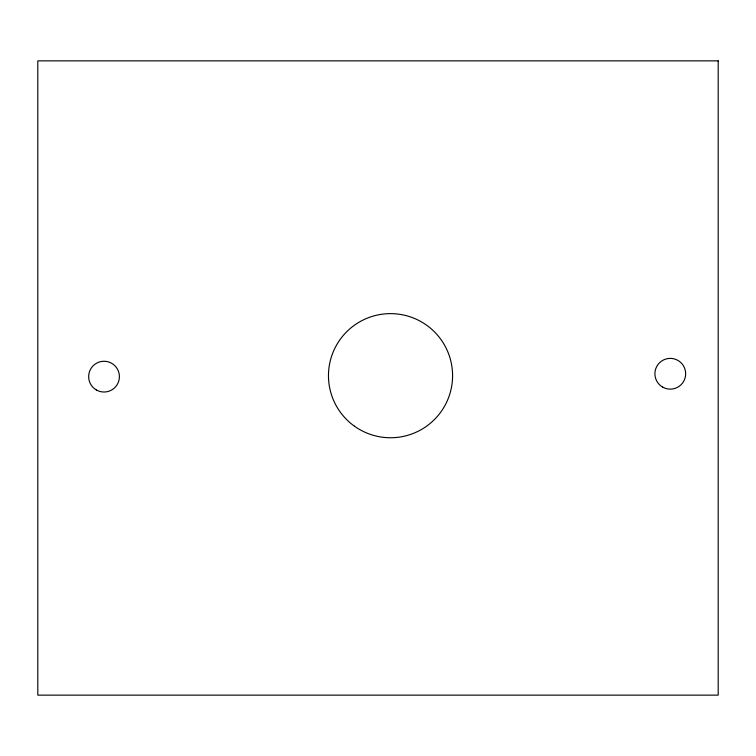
<?xml version="1.0" encoding="UTF-8"?>
<svg xmlns="http://www.w3.org/2000/svg" width="756" height="756" viewBox="0 0 756 756"><rect width="100%" height="100%" fill="white"/><g stroke="black" fill="none" stroke-linecap="round" stroke-linejoin="round"><path stroke-width="1.13" d="M718.2 60.867L37.8 60.867L37.8 695.133L718.2 695.133L718.2 60.867M354.479 426.204A62.058 62.058 0 0 0 452.296 381.657A62.058 62.058 0 0 0 364.808 319.212A62.058 62.058 0 0 0 354.479 426.204M662.606 387.081A15.375 15.375 0 0 0 685.664 373.757A15.375 15.375 0 0 0 662.606 360.442A15.375 15.375 0 0 0 662.606 387.081M96.343 389.954A15.375 15.375 0 0 0 119.41 376.639A15.375 15.375 0 0 0 96.343 363.324A15.375 15.375 0 0 0 96.343 389.954"/></g></svg>
